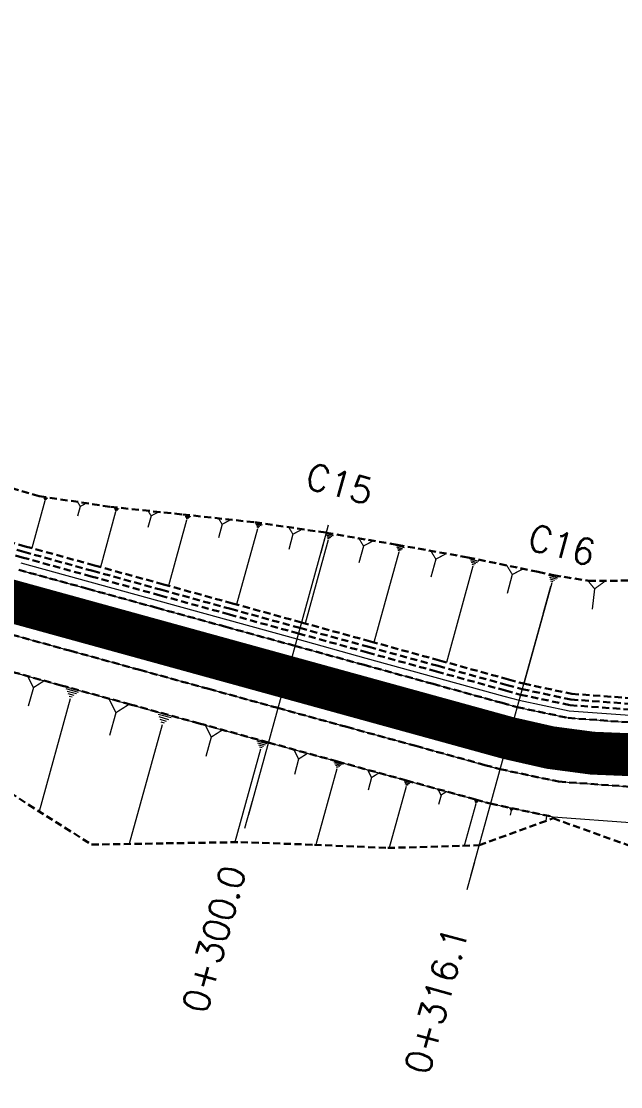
# Model space of a CAD drawing. Header units: metres. Extents: x 544752 to 548977, y 1840603 to 1844608.
# Drawn here: x 545321.3 to 545363.2, y 1844261.3 to 1844335.7 of the extents above; entities that cross this region are included whole.
import ezdxf

# ---------------------------------------------------------------- set-up
doc = ezdxf.new("R2010")
doc.units = ezdxf.units.M
doc.header["$MEASUREMENT"] = 0
for name, pattern in [('ACAD_ISO02W100', [15, 12, -3]), ('Anordnung Grundriss$0$GESTRICHELT', [0.75, 0.5, -0.25]), ('HIDDEN', [0.375, 0.25, -0.125])]:
    doc.linetypes.add(name, pattern=pattern)
doc.layers.add('C-ROAD', color=7, linetype='Continuous')
for name, color, linetype, lineweight in [('C-ROAD-CORR', 5, 'Continuous', 0), ('C-ROAD-SAMP', 150, 'HIDDEN', 0), ('C-ROAD-SAMP-TEXT', 11, 'Continuous', 0), ('C-TOPO-FEAT', 94, 'Continuous', 5)]:
    doc.layers.add(name, color=color, linetype=linetype, lineweight=lineweight)
doc.dimstyles.get("Standard").update_dxf_attribs({"dimtxt": 0.18, "dimasz": 0.18, "dimexe": 0.18, "dimexo": 0.0625, "dimgap": 0.09, "dimtad": 0, "dimtih": 1, "dimtoh": 1, "dimdec": 4, "dimzin": 0, "dimdsep": 46, "dimtxsty": 'Standard', "dimcen": 0.09, "dimadec": 0, "dimazin": 0, "dimtfac": 1, "dimtdec": 4, "dimtofl": 0, "dimtmove": 0, "dimatfit": 3, "dimfxl": 1, "dimtolj": 1, "dimtzin": 0, "dimarcsym": 0})

msp = doc.modelspace()

# ---------------------------------------------------------------- linework, layer by layer
at = {"layer": 'C-ROAD', "color": 3, "linetype": 'Continuous', "lineweight": 13}
msp.add_line((545355.3607934156, 1844285.619263271), (545374.5303801158, 1844280.333335138), dxfattribs=at)
at = {"layer": 'C-ROAD-CORR', "color": 160, "linetype": 'Continuous'}
for p, q in [((545322.9856716172, 1844302.209845405, 806.4274757222796), (545322.0718803109, 1844298.895952134, 802.9899034439823)), ((545323.1925914882, 1844302.369852873, 806.636730739979), (545322.8900020126, 1844302.453290573, 806.636730739979)), ((545323.1408615204, 1844302.329851006, 806.5844169855542), (545322.9139194138, 1844302.392429281, 806.5844169855542)), ((545323.0891315527, 1844302.289849139, 806.5321032311293), (545322.9378368149, 1844302.331567989, 806.5321032311293)), ((545323.0374015849, 1844302.249847272, 806.4797894767045), (545322.9617542161, 1844302.270706697, 806.4797894767045)), ((545325.4521964794, 1844301.817269916, 806.7875170204504), (545325.2616801348, 1844301.126356326, 806.0708175941755)), ((545328.1622366176, 1844301.629563237, 807.4109686307517), (545327.8092492195, 1844301.72689794, 807.4109686307517)), ((545327.9208531169, 1844301.442905656, 807.1668610520506), (545326.8548648999, 1844297.577065441, 803.1567424194847)), ((545328.1018907424, 1844301.582898842, 807.3499417360764), (545327.8371501939, 1844301.655899869, 807.3499417360764)), ((545328.0415448672, 1844301.536234447, 807.2889148414012), (545327.8650511682, 1844301.584901798, 807.2889148414012)), ((545327.9811989921, 1844301.489570052, 807.2278879467259), (545327.8929521425, 1844301.513903727, 807.2278879467259)), ((545330.3994364114, 1844301.153342376, 807.6360886779521), (545330.1742990679, 1844300.336874631, 806.7891492449637)), ((545333.164946112, 1844301.084626691, 808.3955745005142), (545332.7452055925, 1844301.20036827, 808.3955745005142)), ((545333.093188284, 1844301.029137636, 808.3230068660257), (545332.7783828944, 1844301.115943819, 808.3230068660257)), ((545333.021430456, 1844300.97364858, 808.2504392315373), (545332.8115601962, 1844301.031519369, 808.2504392315373)), ((545332.8779148, 1844300.862670468, 808.1053039625604), (545331.6103385335, 1844296.265764772, 803.3368354907807)), ((545332.949672628, 1844300.918159524, 808.1778715970488), (545332.8447374981, 1844300.947094918, 808.1778715970488)), ((545335.3557964991, 1844300.565692844, 808.574449051709), (545335.0921425766, 1844299.609543498, 807.5826149108974)), ((545337.8324282074, 1844300.25800669, 809.0338962797637), (545336.369704045, 1844294.953390935, 803.5313050464948)), ((545338.1636490156, 1844300.514133868, 809.3688550043294), (545337.679287943, 1844300.647694276, 809.3688550043294)), ((545338.0808438135, 1844300.450102073, 809.2851153231879), (545337.7175730092, 1844300.550272379, 809.2851153231879)), ((545337.9980386115, 1844300.386070279, 809.2013756420465), (545337.7558580752, 1844300.452850483, 809.2013756420465)), ((545337.9152334094, 1844300.322038485, 809.1176359609051), (545337.7941431414, 1844300.355428586, 809.1176359609051)), ((545340.3001742446, 1844299.874198004, 809.4244054012862), (545340.0033012924, 1844298.79757879, 808.3076052924653)), ((545342.7670695056, 1844299.4847079, 809.8100247214509), (545341.1538161763, 1844293.634193328, 803.7411609843728)), ((545343.1323762976, 1844299.767193165, 810.1794540994931), (545342.5981695531, 1844299.914498295, 810.1794540994931)), ((545343.0410495996, 1844299.696571849, 810.0870967549826), (545342.6403945412, 1844299.807050696, 810.0870967549826)), ((545342.9497229016, 1844299.625950532, 809.994739410472), (545342.6826195294, 1844299.699603098, 809.994739410472)), ((545342.8583962036, 1844299.555329216, 809.9023820659614), (545342.7248445175, 1844299.592155499, 809.9023820659614)), ((545345.2269378473, 1844299.048292558, 810.1552571029259), (545344.9037313662, 1844297.876173962, 808.9393934458051)), ((545348.0797659295, 1844298.91414261, 810.8970580107394), (545347.504671668, 1844299.072722291, 810.8970580107394)), ((545347.9814492001, 1844298.838116027, 810.7976317504019), (545347.5501285039, 1844298.957050787, 810.7976317504019)), ((545347.8831324707, 1844298.762089443, 810.6982054900644), (545347.5955853398, 1844298.841379283, 810.6982054900644)), ((545347.6864990117, 1844298.610036276, 810.4993529693894), (545345.949769287, 1844292.311730624, 803.9659859798378)), ((545347.7848157411, 1844298.686062859, 810.5987792297269), (545347.6410421758, 1844298.72570778, 810.5987792297269)), ((545350.2773033567, 1844298.129962484, 810.8511772427652), (545349.9306478185, 1844296.872805135, 809.5471010711973)), ((545353.285448274, 1844297.961834104, 811.6161601661447), (545352.671708952, 1844298.131069987, 811.6161601661447)), ((545353.1805248781, 1844297.880698702, 811.5100526813835), (545352.7202203866, 1844298.007625615, 811.5100526813835)), ((545352.8657546904, 1844297.637292498, 811.1917302270999), (545351.0123205758, 1844290.91575466, 804.2193354500841)), ((545353.0756014822, 1844297.799563301, 811.4039451966223), (545352.7687318212, 1844297.884181243, 811.4039451966223)), ((545352.9706780863, 1844297.718427899, 811.2978377118611), (545352.8172432558, 1844297.76073687, 811.2978377118611)), ((545361.3614876403, 1844296.054256307, 812.2179152343774), (545361.1808543936, 1844294.628752231, 810.778763744549)), ((545322.1793931164, 1844289.148052794, 802.5540959208212), (545321.8231080686, 1844287.855973722, 801.66056177347)), ((545324.7427478846, 1844288.366402267, 802.5978850614374), (545322.5731598553, 1844280.498322189, 797.1567333729582)), ((545325.3287183867, 1844288.819522866, 802.9929406199262), (545324.4718238503, 1844289.055807717, 802.9929406199262)), ((545325.1822257611, 1844288.706242716, 802.894176730304), (545324.5395548589, 1844288.883456354, 802.894176730304)), ((545325.0357331356, 1844288.592962566, 802.7954128406818), (545324.6072858674, 1844288.711104992, 802.7954128406818)), ((545324.8892405101, 1844288.479682417, 802.6966489510596), (545324.6750168761, 1844288.538753629, 802.6966489510596)), ((545327.9386531826, 1844287.397717928, 802.6628475109654), (545327.4990220164, 1844285.803381504, 801.5602880249684)), ((545331.7879380912, 1844287.029494959, 803.2368770322025), (545330.8812672333, 1844287.279505408, 803.2368770322025)), ((545331.6329358256, 1844286.909634455, 803.1323760268701), (545330.9529326822, 1844287.097142292, 803.1323760268701)), ((545331.47793356, 1844286.789773952, 803.0278750215377), (545331.0245981312, 1844286.914779177, 803.0278750215377)), ((545331.3229312946, 1844286.669913449, 802.9233740162053), (545331.09626358, 1844286.732416061, 802.9233740162053)), ((545334.5961277557, 1844285.694261109, 803.0179935149728), (545334.2244662209, 1844284.346418719, 802.0858963795447)), ((545338.5079610223, 1844285.212222327, 803.5502514430524), (545337.8005981831, 1844285.407274479, 803.5502514430524)), ((545338.3870319756, 1844285.11871004, 803.4687222671557), (545337.856509846, 1844285.264999154, 803.4687222671557)), ((545338.2661029288, 1844285.025197752, 803.3871930912591), (545337.912421509, 1844285.122723828, 803.3871930912591)), ((545338.1451738819, 1844284.931685464, 803.3056639153624), (545337.9683331721, 1844284.980448502, 803.3056639153624)), ((545340.6959320958, 1844284.159947751, 803.384668620356), (545340.4001350313, 1844283.087230277, 802.6428334539345)), ((545343.763160537, 1844283.786113518, 803.8124192694921), (545343.1839851569, 1844283.945818549, 803.8124192694921)), ((545343.3671028265, 1844283.479849113, 803.5454010502398), (545341.900677359, 1844278.161810457, 799.8677243201745)), ((545343.6641461094, 1844283.709547417, 803.745664714679), (545343.2297645743, 1844283.82932619, 803.745664714679)), ((545343.5651316817, 1844283.632981315, 803.678910159866), (545343.2755439917, 1844283.712833831, 803.678910159866)), ((545343.4661172541, 1844283.556415214, 803.6121556050529), (545343.3213234091, 1844283.596341472, 803.6121556050529)), ((545345.7898401088, 1844282.861285648, 803.6971311239132), (545345.5484755809, 1844281.985969501, 803.0918083661045)), ((545348.5327971178, 1844282.490842481, 804.0653680912664), (545348.0647797795, 1844282.619896177, 804.0653680912664)), ((545348.4527860013, 1844282.428971303, 804.0114253821029), (545348.1017729974, 1844282.525761575, 804.0114253821029)), ((545348.3727748846, 1844282.367100125, 803.9574826729394), (545348.1387662154, 1844282.431626973, 803.9574826729394)), ((545348.2127526513, 1844282.24335777, 803.8495972546124), (545347.0277704021, 1844277.945981908, 800.8777574033409)), ((545348.292763768, 1844282.305228948, 803.9035399637759), (545348.1757594333, 1844282.337492372, 803.9035399637759)), ((545350.6398040472, 1844281.640439576, 804.0194457243978), (545350.4582914242, 1844280.982178268, 803.5642267143062)), ((545353.066876269, 1844281.037596907, 804.1895271524138), (545352.2567057607, 1844278.099487759, 802.1576848997753)), ((545353.2856901698, 1844281.206801816, 804.3370493355526), (545352.9657074483, 1844281.295035626, 804.3370493355526)), ((545353.2309866946, 1844281.164500589, 804.3001687897679), (545352.9909996535, 1844281.230675946, 804.3001687897679)), ((545353.1762832194, 1844281.122199361, 804.2632882439832), (545353.0162918586, 1844281.166316266, 804.2632882439832)), ((545353.1215797442, 1844281.079898134, 804.2264076981985), (545353.0415840638, 1844281.101956586, 804.2264076981985)), ((545355.534571505, 1844280.567290317, 804.3879647520073), (545355.4598893267, 1844280.246425827, 804.1685818337927)), ((545358.0123096886, 1844280.177317384, 804.5946756167409), (545357.956421395, 1844279.834490298, 804.3642672531813)), ((545358.0350739302, 1844280.199201791, 804.6114325732551), (545357.9976746461, 1844280.20529869, 804.6114325732551)), ((545358.0293828698, 1844280.193730689, 804.6072433341266), (545358.0013334067, 1844280.198303363, 804.6072433341266)), ((545358.0236918094, 1844280.188259588, 804.603054094998), (545358.0049921673, 1844280.191308037, 804.603054094998)), ((545358.018000749, 1844280.182788486, 804.5988648558695), (545358.0086509279, 1844280.184312711, 804.5988648558695))]:
    msp.add_line(p, q, dxfattribs=at)
at = {"layer": 'C-ROAD-CORR', "color": 5, "linetype": 'Anordnung Grundriss$0$GESTRICHELT', "lineweight": 30, "extrusion": (0.1879663834095835, 0.681666075603659, -0.7071067812424289), "const_width": 0.1, "elevation": 1359130.350113342}
msp.add_lwpolyline([(-35444.30217588833, 1360271.7199214), (-35444.6019843567, 1360271.320176776), (-35444.90179282497, 1360271.7199214)], dxfattribs=at)
at = {"layer": 'C-ROAD-CORR', "color": 5, "linetype": 'Anordnung Grundriss$0$GESTRICHELT', "lineweight": 30, "extrusion": (0.1879663837246124, 0.6816660757002828, -0.707106781065539), "const_width": 0.1, "elevation": 1359130.227770627}
msp.add_lwpolyline([(-35449.1926715828, 1360272.869602313), (-35449.54696182592, 1360272.397215321), (-35449.9012520691, 1360272.869602313)], dxfattribs=at)
at = {"layer": 'C-ROAD-CORR', "color": 5, "linetype": 'Anordnung Grundriss$0$GESTRICHELT', "lineweight": 30, "extrusion": (0.1879663834590531, 0.6816660755479871, -0.7071067812829476), "const_width": 0.1, "elevation": 1359130.094872101}
msp.add_lwpolyline([(-35454.06689450983, 1360274.145398007), (-35454.48179685732, 1360273.592194876), (-35454.89669920487, 1360274.145398007)], dxfattribs=at)
at = {"layer": 'C-ROAD-CORR', "color": 5, "linetype": 'Anordnung Grundriss$0$GESTRICHELT', "lineweight": 30, "extrusion": (0.1879663835487198, 0.681666075597565, -0.7071067812113179), "const_width": 0.1, "elevation": 1359129.952010825}
msp.add_lwpolyline([(-35458.96472208021, 1360275.273981784), (-35459.43189997628, 1360274.651077923), (-35459.89907787228, 1360275.273981784)], dxfattribs=at)
at = {"layer": 'C-ROAD-CORR', "color": 5, "linetype": 'Anordnung Grundriss$0$GESTRICHELT', "lineweight": 30, "extrusion": (0.1879663834268686, 0.6816660756458932, -0.7071067811971194), "const_width": 0.1, "elevation": 1359129.798317536}
msp.add_lwpolyline([(-35463.89268794784, 1360276.209067735), (-35464.40130593639, 1360275.530910416), (-35464.90992392483, 1360276.209067734)], dxfattribs=at)
at = {"layer": 'C-ROAD-CORR', "color": 5, "linetype": 'Anordnung Grundriss$0$GESTRICHELT', "lineweight": 30, "extrusion": (0.1879663834841725, 0.68166607557342, -0.7071067812517525), "const_width": 0.1, "elevation": 1359129.629429712}
msp.add_lwpolyline([(-35468.96835963317, 1360277.07377093), (-35469.51387852849, 1360276.346412403), (-35470.05939742422, 1360277.073770931)], dxfattribs=at)
at = {"layer": 'C-ROAD-CORR', "color": 5, "linetype": 'Anordnung Grundriss$0$GESTRICHELT', "lineweight": 30, "extrusion": (0.1474529627700703, 0.5347428647816416, -0.8320502943545247), "const_width": 0.1, "elevation": 1065962.068159444}
msp.add_lwpolyline([(-35444.21145908459, 1600390.730877633), (-35444.81413068343, 1600389.927315502), (-35445.41680228227, 1600390.730877633)], dxfattribs=at)
at = {"layer": 'C-ROAD-CORR', "color": 5, "linetype": 'Anordnung Grundriss$0$GESTRICHELT', "lineweight": 30, "extrusion": (0.1474529627108014, 0.5347428648370103, -0.8320502943294438), "const_width": 0.1, "elevation": 1065961.890983347}
msp.add_lwpolyline([(-35450.08805668761, 1600390.84898956), (-35450.83171185729, 1600389.857449334), (-35451.57536702737, 1600390.84898956)], dxfattribs=at)
at = {"layer": 'C-ROAD-CORR', "color": 5, "linetype": 'Anordnung Grundriss$0$GESTRICHELT', "lineweight": 30, "extrusion": (0.147452962744293, 0.5347428647762641, -0.832050294362549), "const_width": 0.1, "elevation": 1065961.666143185}
msp.add_lwpolyline([(-35457.07363112667, 1600390.998886663), (-35457.70231271931, 1600390.160644541), (-35458.33099431178, 1600390.998886663)], dxfattribs=at)
at = {"layer": 'C-ROAD-CORR', "color": 5, "linetype": 'Anordnung Grundriss$0$GESTRICHELT', "lineweight": 30, "extrusion": (0.1474529627932417, 0.534742864774603, -0.8320502943549419), "const_width": 0.1, "elevation": 1065961.440045793}
msp.add_lwpolyline([(-35463.48999428091, 1600391.149621931), (-35463.99034783425, 1600390.482483861), (-35464.49070138781, 1600391.149621931)], dxfattribs=at)
at = {"layer": 'C-ROAD-CORR', "color": 5, "linetype": 'Anordnung Grundriss$0$GESTRICHELT', "lineweight": 30, "extrusion": (0.1474529627477262, 0.5347428648345551, -0.8320502943244781), "const_width": 0.1, "elevation": 1065961.236808582}
msp.add_lwpolyline([(-35468.83812935179, 1600391.285108864), (-35469.24640791089, 1600390.740737452), (-35469.65468647011, 1600391.285108865)], dxfattribs=at)
at = {"layer": 'C-ROAD-CORR', "color": 5, "linetype": 'Anordnung Grundriss$0$GESTRICHELT', "lineweight": 30, "extrusion": (0.1474529625575431, 0.5347428647225324, -0.8320502944301764), "const_width": 0.1, "elevation": 1065961.030619046}
msp.add_lwpolyline([(-35473.93990377395, 1600391.422556567), (-35474.24694024184, 1600391.013174609), (-35474.55397670984, 1600391.422556566)], dxfattribs=at)
at = {"layer": 'C-ROAD-CORR', "color": 5, "linetype": 'Anordnung Grundriss$0$GESTRICHELT', "lineweight": 30, "extrusion": (0.1256499992424582, 0.539842621546277, -0.8323352819942293), "const_width": 0.1, "elevation": 1063475.658335165}
msp.add_lwpolyline([(-113071.1519996559, 1598442.727705436), (-113071.3001594353, 1598442.530159064), (-113071.4483192146, 1598442.727705436)], dxfattribs=at)
at = {"layer": 'C-ROAD-CORR', "color": 150, "linetype": 'Anordnung Grundriss$0$GESTRICHELT', "lineweight": 30}
msp.add_polyline3d([(545320.564413965, 1844295.214209887, 803.0615682130239), (545325.3845210108, 1844293.885086843, 803.2284191982043), (545330.2046280566, 1844292.555963799, 803.4098680778541), (545335.0247351024, 1844291.226840754, 803.6059148519732), (545339.8448421481, 1844289.89771771, 803.8165595205617), (545344.664949194, 1844288.568594665, 804.0418020836194), (545349.4850562398, 1844287.239471621, 804.2816425411464), (545354.3051632855, 1844285.910348577, 804.5360808931428), (545355.3607934156, 1844285.619263271, 804.5937528933191), (545359.1784190923, 1844284.80915305, 804.8051171396083), (545364.1604337165, 1844284.447970328, 805.0887512805433)], dxfattribs=at)
msp.add_polyline3d([(545320.564413965, 1844295.214209887, 803.0615682130239), (545325.3845210108, 1844293.885086843, 803.2284191982043), (545330.2046280566, 1844292.555963799, 803.4098680778541), (545335.0247351024, 1844291.226840754, 803.6059148519732), (545339.8448421481, 1844289.89771771, 803.8165595205617), (545344.664949194, 1844288.568594665, 804.0418020836194), (545349.4850562398, 1844287.239471621, 804.2816425411464), (545354.3051632855, 1844285.910348577, 804.5360808931428), (545355.3607934156, 1844285.619263271, 804.5937528933191), (545359.1784190923, 1844284.80915305, 804.8051171396083), (545364.1604337165, 1844284.447970328, 805.0887512805433)], dxfattribs=at)
at = {"layer": 'C-ROAD-CORR', "color": 5, "linetype": 'Anordnung Grundriss$0$GESTRICHELT', "lineweight": 30}
msp.add_polyline3d([(545319.966308595, 1844293.045161717, 802.9940682130239), (545324.7864156408, 1844291.716038672, 803.1609191982043), (545329.6065226867, 1844290.386915628, 803.3423680778541), (545334.4266297325, 1844289.057792584, 803.5384148519732), (545339.2467367782, 1844287.728669539, 803.7490595205617), (545344.066843824, 1844286.399546495, 803.9743020836194), (545348.8869508698, 1844285.070423451, 804.2141425411464), (545353.7070579155, 1844283.741300406, 804.4685808931428), (545354.7626880456, 1844283.450215101, 804.5262528933191), (545358.8440911107, 1844282.584130623, 804.7376171396083), (545364.170336133, 1844282.197992119, 805.0212512805433)], dxfattribs=at)
at = {"layer": 'C-ROAD-CORR', "color": 160, "linetype": 'Anordnung Grundriss$0$GESTRICHELT', "lineweight": 30}
msp.add_polyline3d([(545319.966308595, 1844293.045161717, 802.8440682130239), (545324.7864156408, 1844291.716038672, 803.0109191982043), (545329.6065226867, 1844290.386915628, 803.1923680778541), (545334.4266297325, 1844289.057792584, 803.3884148519733), (545339.2467367782, 1844287.728669539, 803.5990595205617), (545344.066843824, 1844286.399546495, 803.8243020836194), (545348.8869508698, 1844285.070423451, 804.0641425411465), (545353.7070579155, 1844283.741300406, 804.3185808931428), (545354.7626880456, 1844283.450215101, 804.3762528933191), (545358.8440911107, 1844282.584130623, 804.5876171396084), (545364.170336133, 1844282.197992119, 804.8712512805433)], dxfattribs=at)
at = {"layer": 'C-ROAD-CORR', "color": 11, "linetype": 'Anordnung Grundriss$0$GESTRICHELT', "lineweight": 30}
msp.add_polyline3d([(545319.3017470728, 1844290.635108194, 802.8940682130238), (545324.1218541187, 1844289.305985149, 803.0609191982043), (545328.9419611645, 1844287.976862105, 803.242368077854), (545333.7620682103, 1844286.647739061, 803.4384148519732), (545338.582175256, 1844285.318616016, 803.6490595205617), (545343.4022823018, 1844283.989492972, 803.8743020836193), (545348.2223893476, 1844282.660369928, 804.1141425411464), (545353.0424963933, 1844281.331246883, 804.3685808931427), (545354.0981265234, 1844281.040161578, 804.4262528933191), (545358.4726155757, 1844280.111883481, 804.6376171396083)], dxfattribs=at)
at = {"layer": 'C-ROAD-CORR', "color": 92, "linetype": 'Anordnung Grundriss$0$GESTRICHELT', "lineweight": 30}
msp.add_polyline3d([(545319.3017470728, 1844290.635108194, 802.8940682130238), (545324.1218541187, 1844289.305985149, 803.0609191982043), (545328.9419611645, 1844287.976862105, 803.242368077854), (545333.7620682103, 1844286.647739061, 803.4384148519732), (545338.582175256, 1844285.318616016, 803.6490595205617), (545343.4022823018, 1844283.989492972, 803.8743020836193), (545348.2223893476, 1844282.660369928, 804.1141425411464), (545353.0424963933, 1844281.331246883, 804.3685808931427), (545354.0981265234, 1844281.040161578, 804.4262528933191), (545358.4726155757, 1844280.111883481, 804.6376171396083)], dxfattribs=at)
at = {"layer": 'C-ROAD-SAMP', "color": 1, "linetype": 'Continuous', "lineweight": 13}
for points in [[(545342.503088237, 1844299.537931802), (545339.8448421482, 1844289.89771771), (545337.1865960595, 1844280.257503619)], [(545358.0190395045, 1844295.259477363), (545355.3607934157, 1844285.619263272), (545352.7025473269, 1844275.97904918)]]:
    msp.add_lwpolyline(points, dxfattribs=at)
at = {"layer": 'C-ROAD-SAMP-TEXT', "color": 4, "linetype": 'Continuous', "lineweight": 9}
for p, q in [((545342.7689128459, 1844300.501953211), (545342.2372636282, 1844298.573910393)), ((545358.2848641133, 1844296.223498772), (545357.7532148956, 1844294.295455954))]:
    msp.add_line(p, q, dxfattribs=at)
at = {"layer": 'C-ROAD-SAMP-TEXT', "color": 1, "linetype": 'Continuous', "lineweight": -3}
for p, q in [((545339.5790175394, 1844288.933696301), (545340.1106667571, 1844290.86173912)), ((545355.0949688068, 1844284.655241862), (545355.6266180245, 1844286.583284681))]:
    msp.add_line(p, q, dxfattribs=at)
at = {"layer": 'C-ROAD-SAMP-TEXT', "color": 4, "linetype": 'Continuous', "lineweight": 5}
for p, q in [((545337.4524206683, 1844281.221525028), (545336.9207714506, 1844279.29348221)), ((545352.9683719358, 1844276.943070589), (545352.4367227181, 1844275.015027771))]:
    msp.add_line(p, q, dxfattribs=at)
at = {"layer": 'C-TOPO-FEAT', "color": 94, "linetype": 'Continuous', "lineweight": 0, "ltscale": 2}
for points in [[(545320.564413965, 1844295.214209887, 802.9115682130239), (545325.3845210108, 1844293.885086843, 803.0784191982043), (545330.2046280566, 1844292.555963799, 803.2598680778541), (545335.0247351024, 1844291.226840754, 803.4559148519733), (545339.8448421481, 1844289.89771771, 803.6665595205617), (545344.664949194, 1844288.568594665, 803.8918020836194), (545349.4850562398, 1844287.239471621, 804.1316425411464), (545354.3051632855, 1844285.910348577, 804.3860808931428), (545355.3607934156, 1844285.619263271, 804.4437528933191), (545359.1784190923, 1844284.80915305, 804.6551171396084), (545364.1604337165, 1844284.447970328, 804.9387512805433)], [(545320.564413965, 1844295.214209887, 802.9115682130239), (545325.3845210108, 1844293.885086843, 803.0784191982043), (545330.2046280566, 1844292.555963799, 803.2598680778541), (545335.0247351024, 1844291.226840754, 803.4559148519733), (545339.8448421481, 1844289.89771771, 803.6665595205617), (545344.664949194, 1844288.568594665, 803.8918020836194), (545349.4850562398, 1844287.239471621, 804.1316425411464), (545354.3051632855, 1844285.910348577, 804.3860808931428), (545355.3607934156, 1844285.619263271, 804.4437528933191), (545359.1784190923, 1844284.80915305, 804.6551171396084), (545364.1604337165, 1844284.447970328, 804.9387512805433)], [(545320.564413965, 1844295.214209887, 802.6115682130238), (545325.3845210108, 1844293.885086843, 802.7784191982042), (545330.2046280566, 1844292.555963799, 802.959868077854), (545335.0247351024, 1844291.226840754, 803.1559148519732), (545339.8448421481, 1844289.89771771, 803.3665595205616), (545344.664949194, 1844288.568594665, 803.5918020836193), (545349.4850562398, 1844287.239471621, 803.8316425411464), (545354.3051632855, 1844285.910348577, 804.0860808931427), (545355.3607934156, 1844285.619263271, 804.1437528933191), (545359.1784190923, 1844284.80915305, 804.3551171396083), (545364.1604337165, 1844284.447970328, 804.6387512805433)], [(545320.564413965, 1844295.214209887, 802.6115682130238), (545325.3845210108, 1844293.885086843, 802.7784191982042), (545330.2046280566, 1844292.555963799, 802.959868077854), (545335.0247351024, 1844291.226840754, 803.1559148519732), (545339.8448421481, 1844289.89771771, 803.3665595205616), (545344.664949194, 1844288.568594665, 803.5918020836193), (545349.4850562398, 1844287.239471621, 803.8316425411464), (545354.3051632855, 1844285.910348577, 804.0860808931427), (545355.3607934156, 1844285.619263271, 804.1437528933191), (545359.1784190923, 1844284.80915305, 804.3551171396083), (545364.1604337165, 1844284.447970328, 804.6387512805433)], [(545319.966308595, 1844293.045161717, 802.5440682130238), (545324.7864156408, 1844291.716038672, 802.7109191982042), (545329.6065226867, 1844290.386915628, 802.892368077854), (545334.4266297325, 1844289.057792584, 803.0884148519732), (545339.2467367782, 1844287.728669539, 803.2990595205616), (545344.066843824, 1844286.399546495, 803.5243020836193), (545348.8869508698, 1844285.070423451, 803.7641425411464), (545353.7070579155, 1844283.741300406, 804.0185808931427), (545354.7626880456, 1844283.450215101, 804.0762528933191), (545358.8440911107, 1844282.584130623, 804.2876171396083), (545364.170336133, 1844282.197992119, 804.5712512805433)], [(545319.3017470728, 1844290.635108194, 802.8940682130238), (545324.1218541187, 1844289.305985149, 803.0609191982043), (545328.9419611645, 1844287.976862105, 803.242368077854), (545333.7620682103, 1844286.647739061, 803.4384148519732), (545338.582175256, 1844285.318616016, 803.6490595205617), (545343.4022823018, 1844283.989492972, 803.8743020836193), (545348.2223893476, 1844282.660369928, 804.1141425411464), (545353.0424963933, 1844281.331246883, 804.3685808931427), (545354.0981265234, 1844281.040161578, 804.4262528933191), (545358.4726155757, 1844280.111883481, 804.6376171396083), (545364.181338818, 1844279.698016331, 804.9212512805433)]]:
    msp.add_polyline3d(points, dxfattribs=at)

# ---------------------------------------------------------------- texts
at = {"layer": 'C-ROAD-SAMP-TEXT', "color": 1, "linetype": 'Continuous', "lineweight": 13, "char_height": 1.8, "attachment_point": 5, "rotation": 344.5840430587718, "bg_fill": 3, "box_fill_scale": 1.416666666666667, "bg_fill_color": 256, "bg_fill_true_color": 13158600, "bg_fill_transparency": 0}
for s, insert, width in [('{\\Fsimplex.shx|c0;C15}', (545343.5663866726, 1844303.394017439), 4.415142857142857), ('{\\Fsimplex.shx|c0;C16}', (545359.08233794, 1844299.115563), 4.328571428571429)]:
    msp.add_mtext(s, dxfattribs=dict(at, insert=insert, width=width))
at = {"layer": 'C-ROAD-SAMP-TEXT', "color": 1, "linetype": 'Continuous', "lineweight": -3, "char_height": 1.8, "attachment_point": 5, "rotation": 74.5840430587718, "bg_fill": 3, "box_fill_scale": 1.416666666666667, "bg_fill_color": 256, "bg_fill_true_color": 13158600, "bg_fill_transparency": 0}
for s, insert, width in [('{\\Fsimplex.shx|c0;0+300.0}', (545334.7941745796, 1844271.581310936), 11.25428571428571), ('{\\Fsimplex.shx|c0;0+316.1}', (545350.310125847, 1844267.302856497), 10.12885714285714)]:
    msp.add_mtext(s, dxfattribs=dict(at, insert=insert, width=width))

# ---------------------------------------------------------------- leaders
msp.add_leader([(545406.6634685152, 1844316.111282839), (545234.1588323391, 1844544.604260705), (544798.9612056455, 1844544.604260705)], dimstyle='Standard', override={"dimgap": 0.09, "dimtad": 0})

# ---------------------------------------------------------------- next in the draw order: linework, layer by layer
at = {"layer": 'C-ROAD', "color": 1, "linetype": 'ACAD_ISO02W100', "lineweight": 60, "ltscale": 0.1, "const_width": 3, "flags": 128}
msp.add_lwpolyline([(545308.0858682417, 1844298.655113279), (545355.3607934156, 1844285.619263271)], dxfattribs=at)
at = {"layer": 'C-ROAD', "color": 1, "linetype": 'ACAD_ISO02W100', "lineweight": -3, "ltscale": 0.1, "const_width": 3, "flags": 128}
msp.add_lwpolyline([(545355.3607934156, 1844285.619263271, 0.2811820190405089), (545387.9890117125, 1844294.97161803)], format="xyb", dxfattribs=at)
at = {"layer": 'C-ROAD-CORR', "color": 160, "linetype": 'Continuous'}
for p, q in [((545355.6173104547, 1844297.053520625, 811.5032722057458), (545355.251074324, 1844295.725353635, 810.1255362157438)), ((545358.8079153865, 1844296.806222513, 812.2571963786379), (545358.1648154277, 1844296.983028876, 812.2571963786379)), ((545358.6980601643, 1844296.721139982, 812.1460309252197), (545358.2157351953, 1844296.853744754, 812.1460309252197)), ((545358.5882049422, 1844296.63605745, 812.0348654718016), (545358.2666549629, 1844296.724460633, 812.0348654718016)), ((545358.4783497201, 1844296.550974919, 811.9237000183834), (545358.3175747304, 1844296.595176511, 811.9237000183834)), ((545358.368494498, 1844296.465892388, 811.8125345649653), (545356.43210186, 1844289.422627658, 804.5075950467001)), ((545331.167929029, 1844286.550052945, 802.818873010873), (545328.8723113587, 1844278.224922361, 797.0616491531912)), ((545338.0242448351, 1844284.838173177, 803.2241347394657), (545336.2332590331, 1844278.343106133, 798.7324868832873))]:
    msp.add_line(p, q, dxfattribs=at)
at = {"layer": 'C-ROAD-CORR', "color": 5, "linetype": 'Anordnung Grundriss$0$GESTRICHELT', "lineweight": 30, "extrusion": (0.1879663834880727, 0.6816660756129098, -0.7071067812126465), "const_width": 0.1, "elevation": 1359129.438371856}
msp.add_lwpolyline([(-35474.37159061036, 1360277.84584855), (-35474.94792275387, 1360277.077405691), (-35475.5242548979, 1360277.84584855)], dxfattribs=at)
at = {"layer": 'C-ROAD-CORR', "color": 5, "linetype": 'Anordnung Grundriss$0$GESTRICHELT', "lineweight": 30, "extrusion": (0.08895994413473435, 0.7020455279362495, -0.7065537524097213), "const_width": 0.1, "elevation": 1342721.237716512}
msp.add_lwpolyline([(-309187.7428992545, 1341771.964954501), (-309188.3437966911, 1341771.163757919), (-309188.9446941282, 1341771.964954501)], dxfattribs=at)
at = {"layer": 'C-ROAD-CORR', "color": 11, "linetype": 'Anordnung Grundriss$0$GESTRICHELT', "lineweight": 30}
for points in [[(545317.7872659203, 1844303.952188806, 806.5571795798559), (545322.5825840211, 1844302.533167864, 806.6161796606476), (545327.5624259999, 1844301.78332864, 807.3839341272453), (545332.6027350918, 1844301.252775328, 808.3937564484005), (545337.6386778471, 1844300.706387357, 809.4017510341708), (545342.62365333, 1844299.975164951, 810.2326108059776), (545347.577840312, 1844299.132287065, 810.9622458584018), (545352.5210205478, 1844298.249492863, 811.6650727584157), (545357.4270440463, 1844297.231948571, 812.2427184054796), (545358.5001689749, 1844297.004308709, 812.3662037194251), (545360.9520501122, 1844296.6130373, 812.7040089891309), (545364.1068124643, 1844296.631526633, 813.2349255818174)], [(545317.4461673028, 1844283.905789068, 798.2404238978241), (545321.8237846219, 1844280.971962939, 797.2975463579644), (545326.2406084448, 1844278.180320444, 796.4675934598761), (545331.4515677092, 1844278.268635417, 797.6438660559645), (545336.6605444581, 1844278.349760735, 798.8297645579314), (545341.7965764647, 1844278.166349621, 799.8473214268435), (545346.9215631423, 1844277.94288227, 800.8517753968644), (545352.1502482063, 1844278.09548042, 802.1308944460193), (545353.2980578226, 1844278.138686957, 802.4197451585254), (545358.4583923356, 1844280.017224853, 804.5738029774376), (545364.1889796711, 1844277.961899401, 805.4573850244581)]]:
    msp.add_polyline3d(points, dxfattribs=at)
at = {"layer": 'C-ROAD-CORR', "color": 1, "linetype": 'Anordnung Grundriss$0$GESTRICHELT', "lineweight": 30}
for points in [[(545317.7872659203, 1844303.952188806, 806.5571795798559), (545322.5825840211, 1844302.533167864, 806.6161796606476), (545327.5624259999, 1844301.78332864, 807.3839341272453), (545332.6027350918, 1844301.252775328, 808.3937564484005), (545337.6386778471, 1844300.706387357, 809.4017510341708), (545342.62365333, 1844299.975164951, 810.2326108059776), (545347.577840312, 1844299.132287065, 810.9622458584018), (545352.5210205478, 1844298.249492863, 811.6650727584157), (545357.4270440463, 1844297.231948571, 812.2427184054796), (545358.5001689749, 1844297.004308709, 812.3662037194251), (545360.9520501122, 1844296.6130373, 812.7040089891309), (545364.1068124643, 1844296.631526633, 813.2349255818174)], [(545316.7943141244, 1844300.351217498, 802.8218151223126), (545321.6144211701, 1844299.022094454, 802.9740682130239), (545326.4345282159, 1844297.692971409, 803.1409191982043), (545331.2546352617, 1844296.363848365, 803.3223680778541), (545336.0747423075, 1844295.034725321, 803.5184148519733), (545340.8948493532, 1844293.705602276, 803.7290595205617), (545345.714956399, 1844292.376479232, 803.9543020836194), (545350.5350634449, 1844291.047356187, 804.1941425411464), (545355.3551704906, 1844289.718233143, 804.4485808931428), (545356.4108006207, 1844289.427147837, 804.5062528933191), (545359.7653504378, 1844288.715303533, 804.7176171396084), (545364.1430494742, 1844288.397932073, 805.0012512805433)]]:
    msp.add_polyline3d(points, dxfattribs=at)
at = {"layer": 'C-ROAD-CORR', "color": 92, "linetype": 'Anordnung Grundriss$0$GESTRICHELT', "lineweight": 30}
for points in [[(545316.5816544372, 1844299.580000371, 802.4218151223126), (545321.4017614829, 1844298.250877326, 802.5740682130239), (545326.2218685288, 1844296.921754282, 802.7409191982043), (545331.0419755746, 1844295.592631238, 802.9223680778541), (545335.8620826204, 1844294.263508193, 803.1184148519733), (545340.6821896661, 1844292.934385149, 803.3290595205617), (545345.5022967119, 1844291.605262104, 803.5543020836194), (545350.3224037577, 1844290.27613906, 803.7941425411465), (545355.1425108034, 1844288.947016016, 804.0485808931428), (545356.1981409335, 1844288.65593071, 804.1062528933192), (545359.6464782666, 1844287.924184448, 804.3176171396084), (545364.1465703334, 1844287.597939821, 804.6012512805434)], [(545316.6879842809, 1844299.965608935, 802.4218151223126), (545321.5080913266, 1844298.63648589, 802.5740682130239), (545326.3281983724, 1844297.307362846, 802.7409191982043), (545331.1483054182, 1844295.978239801, 802.9223680778541), (545335.968412464, 1844294.649116757, 803.1184148519733), (545340.7885195097, 1844293.319993712, 803.3290595205617), (545345.6086265555, 1844291.990870668, 803.5543020836194), (545350.4287336014, 1844290.661747624, 803.7941425411465), (545355.248840647, 1844289.332624579, 804.0485808931428), (545356.3044707772, 1844289.041539274, 804.1062528933192), (545359.7059143522, 1844288.31974399, 804.3176171396084), (545364.1448099038, 1844287.997935947, 804.6012512805434)], [(545317.4461673028, 1844283.905789068, 798.2404238978241), (545321.8237846219, 1844280.971962939, 797.2975463579644), (545326.2406084448, 1844278.180320444, 796.4675934598761), (545331.4515677092, 1844278.268635417, 797.6438660559645), (545336.6605444581, 1844278.349760735, 798.8297645579314), (545341.7965764647, 1844278.166349621, 799.8473214268435), (545346.9215631423, 1844277.94288227, 800.8517753968644), (545352.1502482063, 1844278.09548042, 802.1308944460193), (545353.2980578226, 1844278.138686957, 802.4197451585254), (545358.4583923356, 1844280.017224853, 804.5738029774376)]]:
    msp.add_polyline3d(points, dxfattribs=at)
at = {"layer": 'C-ROAD-CORR', "color": 5, "linetype": 'Anordnung Grundriss$0$GESTRICHELT', "lineweight": 30}
msp.add_polyline3d([(545321.1625193349, 1844297.383258058, 802.9940682130239), (545325.9826263807, 1844296.054135014, 803.1609191982043), (545330.8027334266, 1844294.725011969, 803.3423680778541), (545335.6228404724, 1844293.395888925, 803.5384148519732), (545340.4429475181, 1844292.06676588, 803.7490595205617), (545345.2630545639, 1844290.737642836, 803.9743020836194), (545350.0831616097, 1844289.408519792, 804.2141425411464), (545354.9032686554, 1844288.079396747, 804.4685808931428), (545355.9588987855, 1844287.788311442, 804.5262528933191), (545359.5127470739, 1844287.034175477, 804.7376171396083), (545364.1505313, 1844286.697948537, 805.0212512805433)], dxfattribs=at)
at = {"layer": 'C-ROAD-CORR', "color": 160, "linetype": 'Anordnung Grundriss$0$GESTRICHELT', "lineweight": 30}
msp.add_polyline3d([(545321.1625193349, 1844297.383258058, 802.8440682130239), (545325.9826263807, 1844296.054135014, 803.0109191982043), (545330.8027334266, 1844294.725011969, 803.1923680778541), (545335.6228404724, 1844293.395888925, 803.3884148519733), (545340.4429475181, 1844292.06676588, 803.5990595205617), (545345.2630545639, 1844290.737642836, 803.8243020836194), (545350.0831616097, 1844289.408519792, 804.0641425411465), (545354.9032686554, 1844288.079396747, 804.3185808931428), (545355.9588987855, 1844287.788311442, 804.3762528933191), (545359.5127470739, 1844287.034175477, 804.5876171396084), (545364.1505313, 1844286.697948537, 804.8712512805433)], dxfattribs=at)
at = {"layer": 'C-TOPO-FEAT', "color": 94, "linetype": 'Continuous', "lineweight": 0, "ltscale": 2}
for points in [[(545321.1625193349, 1844297.383258058, 802.5440682130238), (545325.9826263807, 1844296.054135014, 802.7109191982042), (545330.8027334266, 1844294.725011969, 802.892368077854), (545335.6228404724, 1844293.395888925, 803.0884148519732), (545340.4429475181, 1844292.06676588, 803.2990595205616), (545345.2630545639, 1844290.737642836, 803.5243020836193), (545350.0831616097, 1844289.408519792, 803.7641425411464), (545354.9032686554, 1844288.079396747, 804.0185808931427), (545355.9588987855, 1844287.788311442, 804.0762528933191), (545359.5127470739, 1844287.034175477, 804.2876171396083), (545364.1505313, 1844286.697948537, 804.5712512805433)], [(545321.2954316394, 1844297.865268763, 802.9740682130239), (545326.1155386852, 1844296.536145718, 803.1409191982043), (545330.935645731, 1844295.207022674, 803.3223680778541), (545335.7557527769, 1844293.87789963, 803.5184148519733), (545340.5758598226, 1844292.548776585, 803.7290595205617), (545345.3959668684, 1844291.219653541, 803.9543020836194), (545350.2160739142, 1844289.890530496, 804.1941425411464), (545355.0361809599, 1844288.561407452, 804.4485808931428), (545356.09181109, 1844288.270322146, 804.5062528933191), (545359.5870421809, 1844287.528624905, 804.7176171396084), (545364.148330763, 1844287.197943695, 805.0012512805433)]]:
    msp.add_polyline3d(points, dxfattribs=at)

doc.saveas('drawing.dxf')
